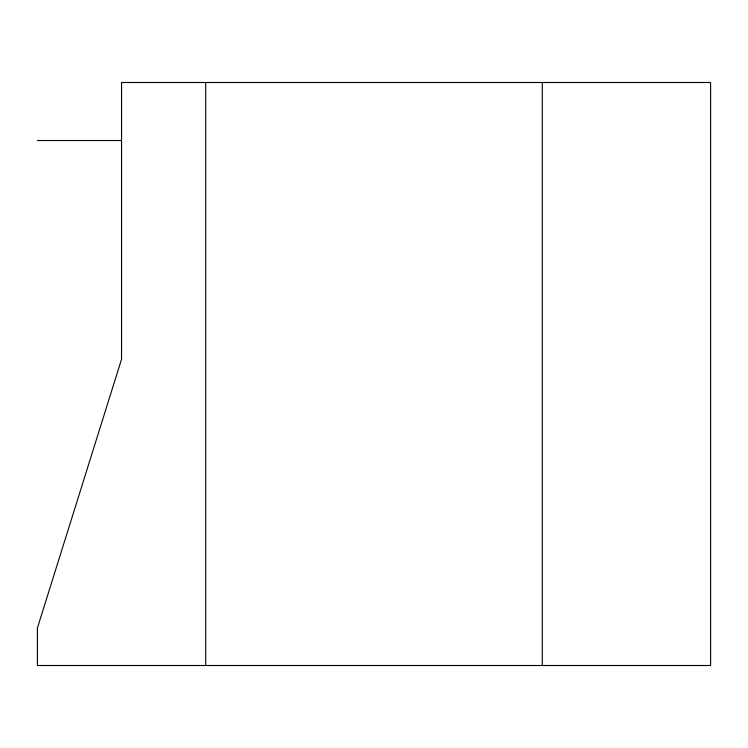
<?xml version="1.0" encoding="UTF-8"?>
<svg xmlns="http://www.w3.org/2000/svg" width="748" height="748" viewBox="0 0 748 748"><rect width="100%" height="100%" fill="white"/><g stroke="black" fill="none" stroke-linecap="round" stroke-linejoin="round"><path stroke-width="1.12" d="M37.4 140.531L121.55 140.531M542.3 82.495L542.3 665.505M205.7 82.495L205.7 665.505M121.55 359.246L37.4 628.021L37.4 665.505L710.6 665.505L710.6 82.495L121.55 82.495L121.55 359.246"/></g></svg>
